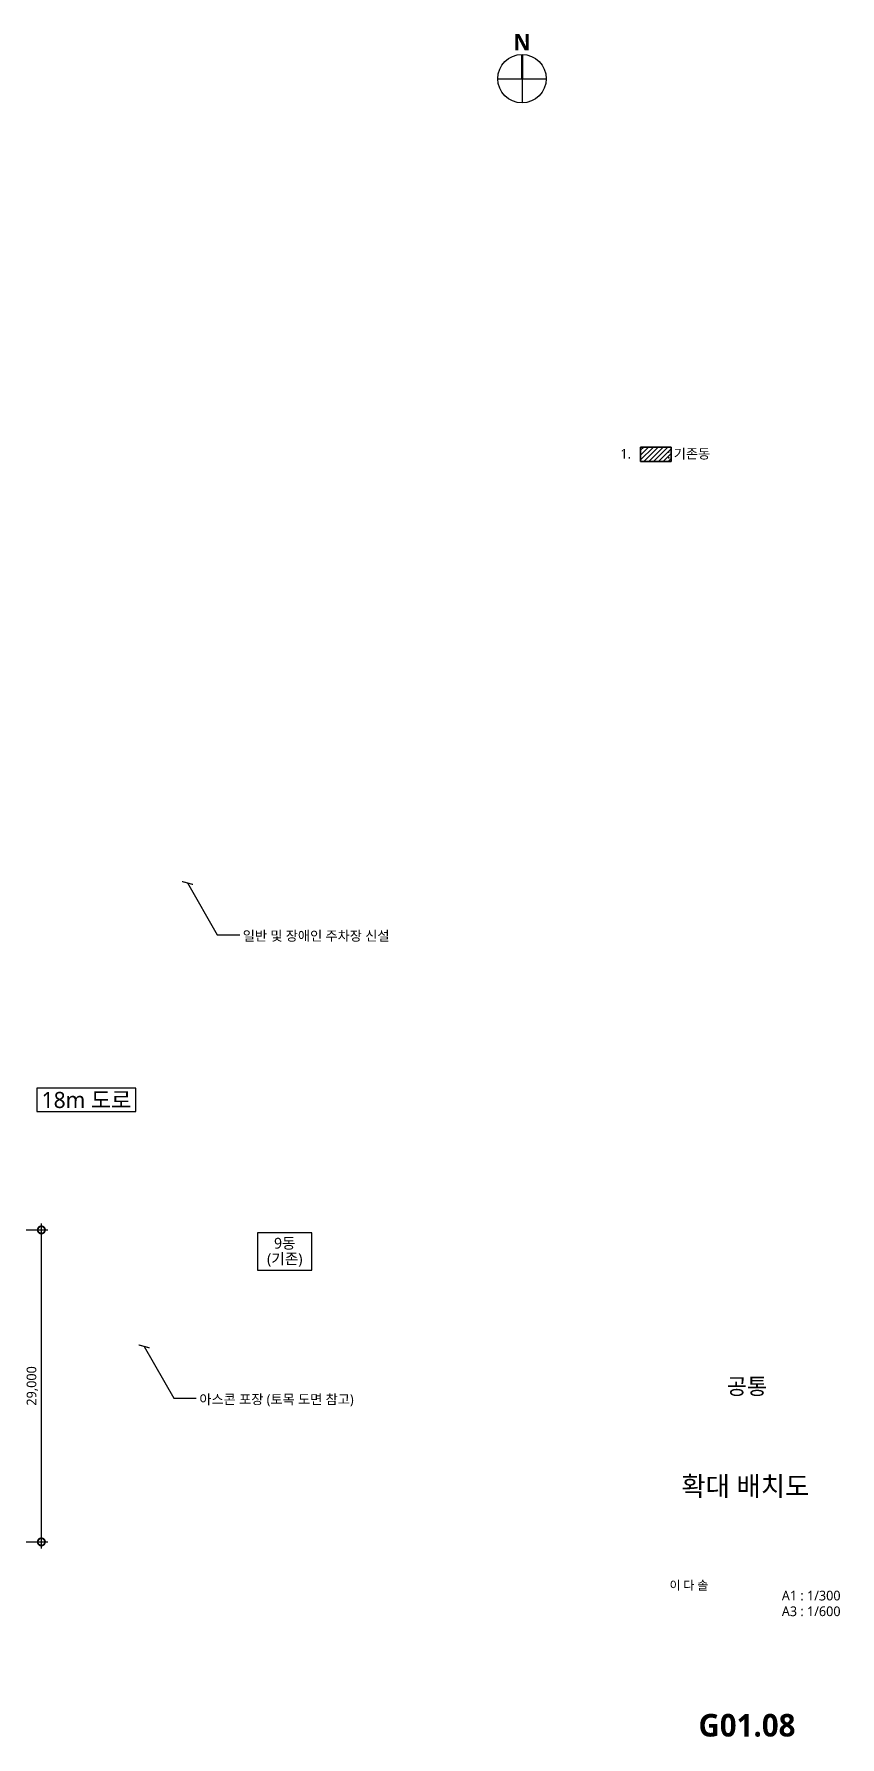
# Model space of a CAD drawing. Header units: millimetres. Extents: x 39805 to 241591, y 8812 to 167094.
# Drawn here: x 166679 to 241591, y 8812 to 167094 of the extents above; entities that cross this region are included whole.
import ezdxf
from ezdxf.enums import TextEntityAlignment as Align

# ---------------------------------------------------------------- set-up
doc = ezdxf.new("R2010")
doc.units = ezdxf.units.MM
doc.header["$LTSCALE"] = 300
doc.set_wipeout_variables(frame=1)
doc.header["$PDMODE"] = 3
doc.header["$PDSIZE"] = 300
doc.layers.get('DEFPOINTS').update_dxf_attribs({"color": 137})
for name, color, linetype in [('DIM', 7, 'Continuous'), ('ELE-6', 6, 'Continuous'), ('HAT', 8, 'Continuous'), ('SYM', 6, 'Continuous'), ('SYM-LEAD', 6, 'Continuous'), ('TEXT', 3, 'Continuous'), ('TEXT-NOTE', 6, 'Continuous'), ('XR-SHEET$0$TITLE', 7, 'Continuous'), ('XR-SHEET$1$SHT', 5, 'Continuous'), ('XR-SHEET$1$TEXT', 3, 'Continuous')]:
    doc.layers.add(name, color=color, linetype=linetype)
doc.styles.add('$0$스타일1', font='malgun.ttf')
doc.styles.add('XR-SHEET$0$굴림체(옥산)', font='GulimChe.ttf')
doc.styles.add('맑은고딕B', font='malgunbd.ttf')
doc.styles.add('스타일1', font='malgun.ttf')
doc.styles.add('스타일2', font='malgunbd.ttf')
doc.dimstyles.new('CJA', dxfattribs={"dimscale": 300, "dimtxt": 2.7, "dimasz": 1, "dimexe": 2, "dimexo": 3, "dimgap": 1, "dimtad": 1, "dimdec": 0, "dimzin": 1, "dimdsep": 46, "dimlunit": 6, "dimtxsty": '$0$스타일1', "dimblk": 'CJDOT', "dimcen": 0.09, "dimdle": 1, "dimclrd": 256, "dimclre": 256, "dimclrt": 3, "dimadec": 0, "dimazin": 0, "dimtfac": 1, "dimtdec": 0, "dimtix": 1, "dimtmove": 2, "dimatfit": 3, "dimldrblk": 'CJDOT', "dimfxl": 1, "dimtolj": 1, "dimtzin": 1, "dimarcsym": 0})
doc.dimstyles.new('DIM-QD 1', dxfattribs={"dimtxt": 3, "dimasz": 1.5, "dimexe": 1, "dimexo": 0, "dimgap": 1, "dimtad": 1, "dimdec": 3, "dimdsep": 46, "dimlunit": 6, "dimtxsty": '$0$스타일1', "dimblk1": 'ARCHTICK', "dimblk2": 'ARCHTICK', "dimsah": 1, "dimcen": 0, "dimclrd": 256, "dimclre": 256, "dimclrt": 3, "dimazin": 2, "dimtfac": 1, "dimtdec": 3, "dimtix": 1, "dimtmove": 2, "dimatfit": 3, "dimldrblk": 'ARCHTICK', "dimfxl": 1, "dimtolj": 1, "dimtzin": 0, "dimarcsym": 0})

# ---------------------------------------------------------------- blocks, each defined once
blk = doc.blocks.new('north')
at = {"layer": 'SYM', "color": 6}
for p, q in [((-7.5, 0), (7.5, 0)), ((0, 0), (0, -7.5))]:
    blk.add_line(p, q, dxfattribs=at)
at = {"layer": 'SYM', "color": 6, "const_width": 0.714}
blk.add_lwpolyline([(0, 7.5), (0, 0)], dxfattribs=at)
at = {"layer": 'SYM', "color": 6}
blk.add_circle((0, 0), 7.5, dxfattribs=at)
at = {"layer": 'SYM', "color": 3, "style": '스타일2'}
blk.add_text('N', height=5, dxfattribs=at).set_placement((0, 8.82), align=Align.CENTER)
blk = doc.blocks.new('XR-SHEET$0$TITLE')
at = {"layer": 'XR-SHEET$0$TITLE', "true_color": 0x000000, "style": 'XR-SHEET$0$굴림체(옥산)'}
for tag, height, p in [('동명칭', 6, (776.77, -457.26)), ('SCALE-A1', 3, (797.5, -522)), ('SCALE-A3', 3, (797.5, -527)), ('DATA', 3, (797.5, -540))]:
    blk.add_attdef(tag, text='', height=height, dxfattribs=at).set_placement(p, align=Align.MIDDLE)
for tag, height, p in [('TITLE1', 6, (776.5, -479.4)), ('TITLE4', 6, (776.5, -484.39)), ('TITLE2', 6, (776.5, -489)), ('TITLE5', 6, (776.5, -493.99)), ('TITLE3', 6, (776.5, -498.7)), ('NAME-1', 3, (760.16, -517.5)), ('NAME-2', 3, (760.16, -526.5)), ('A0.00', 7, (776.5, -561))]:
    blk.add_attdef(tag, text='', height=height, dxfattribs=at).set_placement(p, align=Align.MIDDLE_CENTER)
blk = doc.blocks.new('_DotSmall')
at = {"color": 0, "linetype": 'ByBlock', "const_width": 0.5}
blk.add_lwpolyline([(-0.0625, 0, 1), (0.0625, 0, 1)], format="xyb", close=True, dxfattribs=at)
blk = doc.blocks.new('*D28')
at = {"layer": 'DEFPOINTS', "color": 0, "transparency": 16777216}
for p in [(159115, 55939), (167360, 55939), (159115, 26939)]:
    blk.add_point(p, dxfattribs=at)
at = {"layer": 'DIM', "color": 7, "lineweight": -2, "transparency": 16777216}
for p, q in [((160015, 55939), (167960, 55939)), ((167360, 26339), (167360, 56539)), ((160015, 26939), (167960, 26939))]:
    blk.add_line(p, q, dxfattribs=at)
at = {"layer": 'DIM', "color": 7, "lineweight": -2, "transparency": 16777216, "xscale": 1350, "yscale": 1350, "zscale": 1350}
for p, rotation in [((167360, 55939), 90), ((167360, 26939), 270)]:
    blk.add_blockref('_DotSmall', p, dxfattribs=dict(at, rotation=rotation))
at = {"layer": 'DIM', "color": 3, "transparency": 16777216, "insert": (166520, 41439), "char_height": 900, "attachment_point": 5, "rotation": 90, "style": '스타일1'}
blk.add_mtext('\\A1;29,000', dxfattribs=at)
blk = doc.blocks.new('CJDOT')
blk.add_line((-2, 0), (2, 0))
at = {"const_width": 0.5}
blk.add_lwpolyline([(-0.25, 0, 1), (0.25, 0, 1)], format="xyb", close=True, dxfattribs=at)
blk = doc.blocks.new('_ARCHTICK')
at = {"color": 0, "linetype": 'ByBlock', "const_width": 0.15}
blk.add_lwpolyline([(-0.5, -0.5), (0.5, 0.5)], dxfattribs=at)

msp = doc.modelspace()

# ---------------------------------------------------------------- hatches: boundary and pattern name
at = {"layer": 'HAT'}
h = msp.add_hatch(dxfattribs=at)
h.set_pattern_fill('ANSI31', color=256, scale=100)
h.set_pattern_definition([(45, (-319.25, 1559.78), (-224.5064, 224.5064), [])])
h.paths.add_polyline_path([(223060.8, 128699.8), (223060.8, 127366.7), (225907.6, 127366.7), (225907.6, 128699.8)])

# ---------------------------------------------------------------- linework, layer by layer
at = {"layer": 'ELE-6'}
msp.add_lwpolyline([(223060.8, 128699.8), (225907.6, 128699.8), (225907.6, 127366.7), (223060.8, 127366.7)], close=True, dxfattribs=at)
at = {"layer": 'HAT'}
msp.add_lwpolyline([(223060.8, 127366.7), (225907.6, 127366.7), (225907.6, 128699.8), (223060.8, 128699.8)], close=True, dxfattribs=at)
at = {"layer": 'TEXT-NOTE'}
msp.add_lwpolyline([(166945.5, 66941), (176154.7, 66941), (176154.7, 69101), (166945.5, 69101)], close=True, dxfattribs=at)

# ---------------------------------------------------------------- block references
at = {"layer": 'SYM', "xscale": 299.999999700755, "yscale": 299.999999700755, "zscale": 299.999999700755}
msp.add_blockref('north', (212038.9, 162947.8), dxfattribs=at)
at = {"layer": 'TEXT'}
ref = msp.add_blockref('XR-SHEET$0$TITLE', (0, 0), dxfattribs=dict(at, xscale=300, yscale=300, zscale=300))
ref.add_attrib('TITLE2', '확대 배치도', dxfattribs={"layer": 'XR-SHEET$1$SHT', "color": 4, "true_color": 0x000004, "height": 1800, "style": '맑은고딕B'}).set_placement((232800.1, 32125.8), align=Align.MIDDLE_CENTER)
ref.add_attrib('NAME-1', '이 다 솔', dxfattribs={"layer": 'XR-SHEET$1$TEXT', "color": 3, "true_color": 0x000003, "height": 810, "style": '스타일1'}).set_placement((225750, 22899.8, 4131.4), align=Align.MIDDLE_LEFT)
ref.add_attrib('SCALE-A1', 'A1 : 1/300', dxfattribs={"layer": 'XR-SHEET$1$SHT', "color": 3, "true_color": 0x000003, "height": 900, "style": '스타일1'}).set_placement((238917.3, 21951.5), align=Align.MIDDLE_CENTER)
ref.add_attrib('SCALE-A3', 'A3 : 1/600', dxfattribs={"layer": 'XR-SHEET$1$SHT', "color": 3, "true_color": 0x000003, "height": 900, "style": '스타일1'}).set_placement((238917.3, 20492.3), align=Align.MIDDLE_CENTER)
ref.add_attrib('A0.00', 'G01.08', dxfattribs={"layer": 'XR-SHEET$1$SHT', "color": 4, "true_color": 0x000004, "height": 2100, "style": '맑은고딕B'}).set_placement((232950, 9900), align=Align.MIDDLE_CENTER)

# ---------------------------------------------------------------- texts
at = {"layer": 'TEXT', "style": '스타일1'}
msp.add_text('1.           : 기존동', height=900, dxfattribs=at).set_placement((221185.3, 127366.7), align=Align.BOTTOM_LEFT)
at = {"layer": 'TEXT', "color": 3, "style": '스타일1'}
for s, p in [('일반 및 장애인 주차장 신설', (186079, 82820.1)), ('아스콘 포장 (토목 도면 참고)', (182045.5, 39745.4))]:
    msp.add_text(s, height=900, dxfattribs=at).set_placement(p)
at = {"layer": 'TEXT', "style": '스타일1'}
for s, p in [('18m 도로', (171550.1, 68021)), ('공통', (232950, 41400))]:
    msp.add_text(s, height=1500, dxfattribs=at).set_placement(p, align=Align.MIDDLE_CENTER)

# ---------------------------------------------------------------- dimensions: what is measured, and where the dimension line sits
at = {"layer": 'DIM'}
dim = msp.add_linear_dim(base=(167360.3, 55939), p1=(159115.5, 26939), p2=(159115.5, 55939), angle=90, dimstyle='CJA', override={"dimtxt": 3, "dimasz": 4.5, "dimtxsty": '스타일1', "dimblk1": 'DotSmall', "dimblk2": 'DotSmall', "dimsah": 1, "dimdle": 2, "dimclrd": 7, "dimclre": 7}, dxfattribs=at)
dim.commit()
dim.dimension.update_dxf_attribs({"geometry": '*D28', "text_midpoint": (166519.9, 41439)})

# ---------------------------------------------------------------- leaders
at = {"layer": 'SYM-LEAD'}
for points in [[(180943.6, 88186.9), (183693, 83372.3), (185793, 83372.3)], [(176910.2, 45112.2), (179659.5, 40297.6), (181759.5, 40297.6)]]:
    msp.add_leader(points, dimstyle='DIM-QD 1', override={"dimscale": 300, "dimasz": 2.5, "dimtad": 0, "dimclrd": 6}, dxfattribs=at)

# ---------------------------------------------------------------- wipeouts: each hides what was drawn before it
msp.add_wipeout([(187455.9, 55675.5), (187455.9, 52208.5), (192515.3, 52208.5), (192515.3, 55675.5)])

# ---------------------------------------------------------------- next in the draw order: linework, layer by layer
at = {"layer": 'TEXT-NOTE'}
msp.add_lwpolyline([(192515.3, 55675.5), (187455.9, 55675.5), (187455.9, 52208.5), (192515.3, 52208.5)], close=True, dxfattribs=at)

# ---------------------------------------------------------------- next in the draw order: texts
at = {"layer": 'TEXT', "style": '스타일1'}
for s, p in [('(기존)', (189985.6, 53248.5)), ('9동', (189985.6, 54704.8))]:
    msp.add_text(s, height=1000, dxfattribs=at).set_placement(p, align=Align.MIDDLE_CENTER)

doc.saveas('drawing.dxf')
